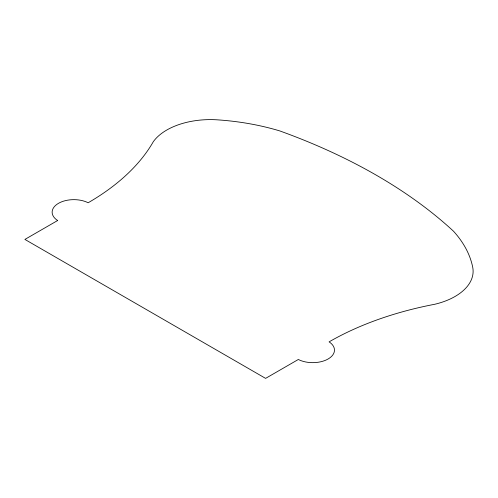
<?xml version="1.0" encoding="UTF-8"?>
<svg xmlns="http://www.w3.org/2000/svg" width="498" height="498" viewBox="0 0 498 498"><rect width="100%" height="100%" fill="white"/><g stroke="black" fill="none" stroke-linecap="round" stroke-linejoin="round"><path stroke-width="0.75" d="M57.631 220.521L24.9 239.42L265.596 378.38L298.327 359.481A21.713 12.537 0 0 0 328.051 359.021A21.713 12.537 0 0 0 329.103 341.865A268.939 155.27 0 0 1 434.704 304.278A61.69 35.619 0 0 0 472.565 266.555A178.701 103.173 0 0 0 453.516 231.228A544.37 314.288 0 0 0 279.789 130.924A178.701 103.173 0 0 0 218.597 119.925A61.69 35.619 0 0 0 153.253 141.787A268.939 155.27 0 0 1 88.158 202.754A21.713 12.537 0 0 0 58.44 203.358A21.713 12.537 0 0 0 57.631 220.521"/></g></svg>
